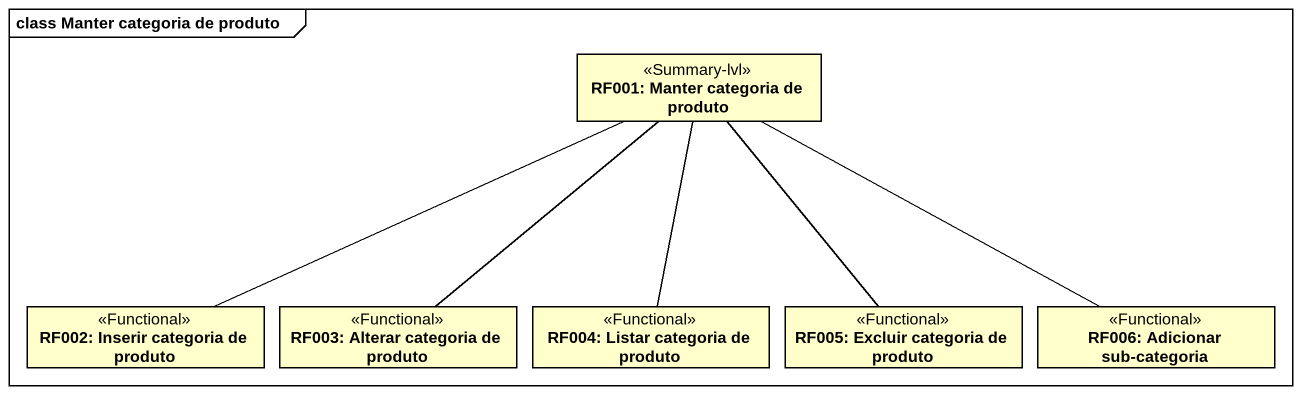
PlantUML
@startuml
mainframe class Manter categoria de produto
hide circle
hide empty members
class "RF001: Manter categoria de produto" as RF001_Manter_categoria_de <<Summary-lvl>>
class "RF002: Inserir categoria de produto" as RF002_Inserir_categoria_de <<Functional>>
class "RF003: Alterar categoria de produto" as RF003_Alterar_categoria_de <<Functional>>
class "RF004: Listar categoria de produto" as RF004_Listar_categoria_de <<Functional>>
class "RF005: Excluir categoria de produto" as RF005_Excluir_categoria_de <<Functional>>
class "RF006: Adicionar sub-categoria" as RF006_Adicionar_sub <<Functional>>
RF001_Manter_categoria_de -left- RF002_Inserir_categoria_de
RF001_Manter_categoria_de -- RF003_Alterar_categoria_de
RF001_Manter_categoria_de -- RF004_Listar_categoria_de
RF001_Manter_categoria_de -- RF005_Excluir_categoria_de
RF001_Manter_categoria_de -right- RF006_Adicionar_sub
@enduml
